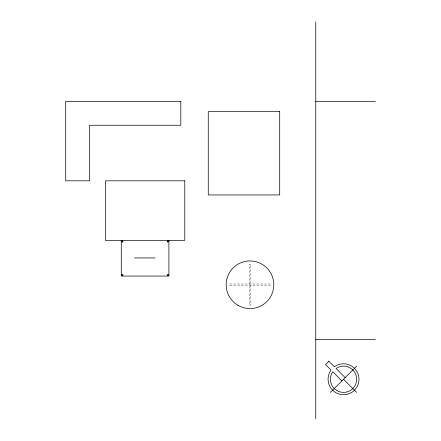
<?xml version="1.0" encoding="UTF-8"?>
<svg xmlns="http://www.w3.org/2000/svg" width="441" height="441" viewBox="0 0 441 441"><rect width="100%" height="100%" fill="white"/><g stroke="black" fill="none" stroke-linecap="round" stroke-linejoin="round"><path stroke-width="0.33" stroke-dasharray="2.21 1.65" d="M250.742 264.38L249.231 264.38L249.231 305.117L250.742 305.117L250.742 264.38M270.355 283.998L229.618 283.998L229.618 285.503L270.355 285.503L270.355 283.998"/><path stroke-width="0.66" d="M330.419 392.38L356.659 366.14M315.756 101.43L375.291 101.43M134.455 257.935L155.254 257.935M315.756 339.57L375.291 339.57M345.182 377.617L336.031 368.472A13.142 13.142 0 0 1 356.411 376.614A13.142 13.142 0 0 1 340.893 392.132A13.142 13.142 0 0 1 332.751 371.752L341.896 380.903M343.539 379.26L356.659 392.38M315.756 22.05L315.756 418.95M168.903 240.345L168.903 276.066L121.275 276.066L121.275 240.345M328.777 361.218L325.497 364.498L331.086 370.093A15.463 15.463 0 0 0 340.292 394.375A15.463 15.463 0 0 0 358.654 376.013A15.463 15.463 0 0 0 334.372 366.807L328.777 361.218M180.81 101.43L65.709 101.43L65.709 180.81L89.523 180.81L89.523 125.244L180.81 125.244L180.81 101.43M279.704 111.595L208.262 111.595L208.262 194.944L279.704 194.944L279.704 111.595M184.779 180.81L105.399 180.81L105.399 240.345L184.779 240.345L184.779 180.81M238.079 305.376A23.814 23.814 0 0 0 273.8 284.748A23.814 23.814 0 0 0 238.079 264.126A23.814 23.814 0 0 0 238.079 305.376M122.085 275.393A0.568 0.568 0 0 0 122.934 274.903A0.568 0.568 0 0 0 122.085 274.412A0.568 0.568 0 0 0 122.085 275.393M122.085 241.999A0.568 0.568 0 0 0 122.934 241.508A0.568 0.568 0 0 0 122.085 241.018A0.568 0.568 0 0 0 122.085 241.999M167.486 241.971A0.568 0.568 0 0 0 168.374 241.558A0.568 0.568 0 0 0 167.574 240.995A0.568 0.568 0 0 0 167.486 241.971M167.486 275.366A0.568 0.568 0 0 0 168.374 274.952A0.568 0.568 0 0 0 167.574 274.39A0.568 0.568 0 0 0 167.486 275.366"/></g></svg>
